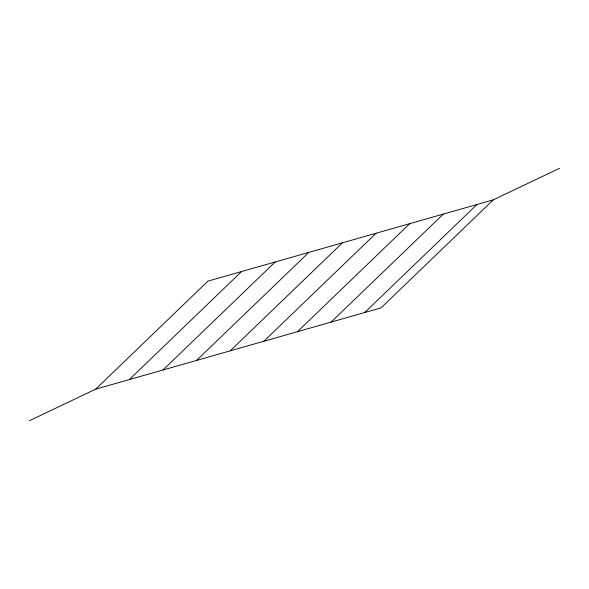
<?xml version="1.0" encoding="UTF-8"?>
<svg xmlns="http://www.w3.org/2000/svg" width="589" height="589" viewBox="0 0 589 589"><rect width="100%" height="100%" fill="white"/><g stroke="black" fill="none" stroke-linecap="round" stroke-linejoin="round"><path stroke-width="0.88" d="M29.45 420.701L95.712 389.152L207.946 281.122L493.287 199.848L559.55 168.299M129.337 379.574L241.571 271.551M162.969 369.995L275.203 261.972M196.593 360.416L308.827 252.394M230.225 350.838L342.459 242.815M263.85 341.259L376.084 233.237M297.482 331.681L409.716 223.658M331.106 322.102L443.34 214.079M364.738 312.523L476.972 204.501M493.287 199.848L381.054 307.878L95.712 389.152"/></g></svg>
